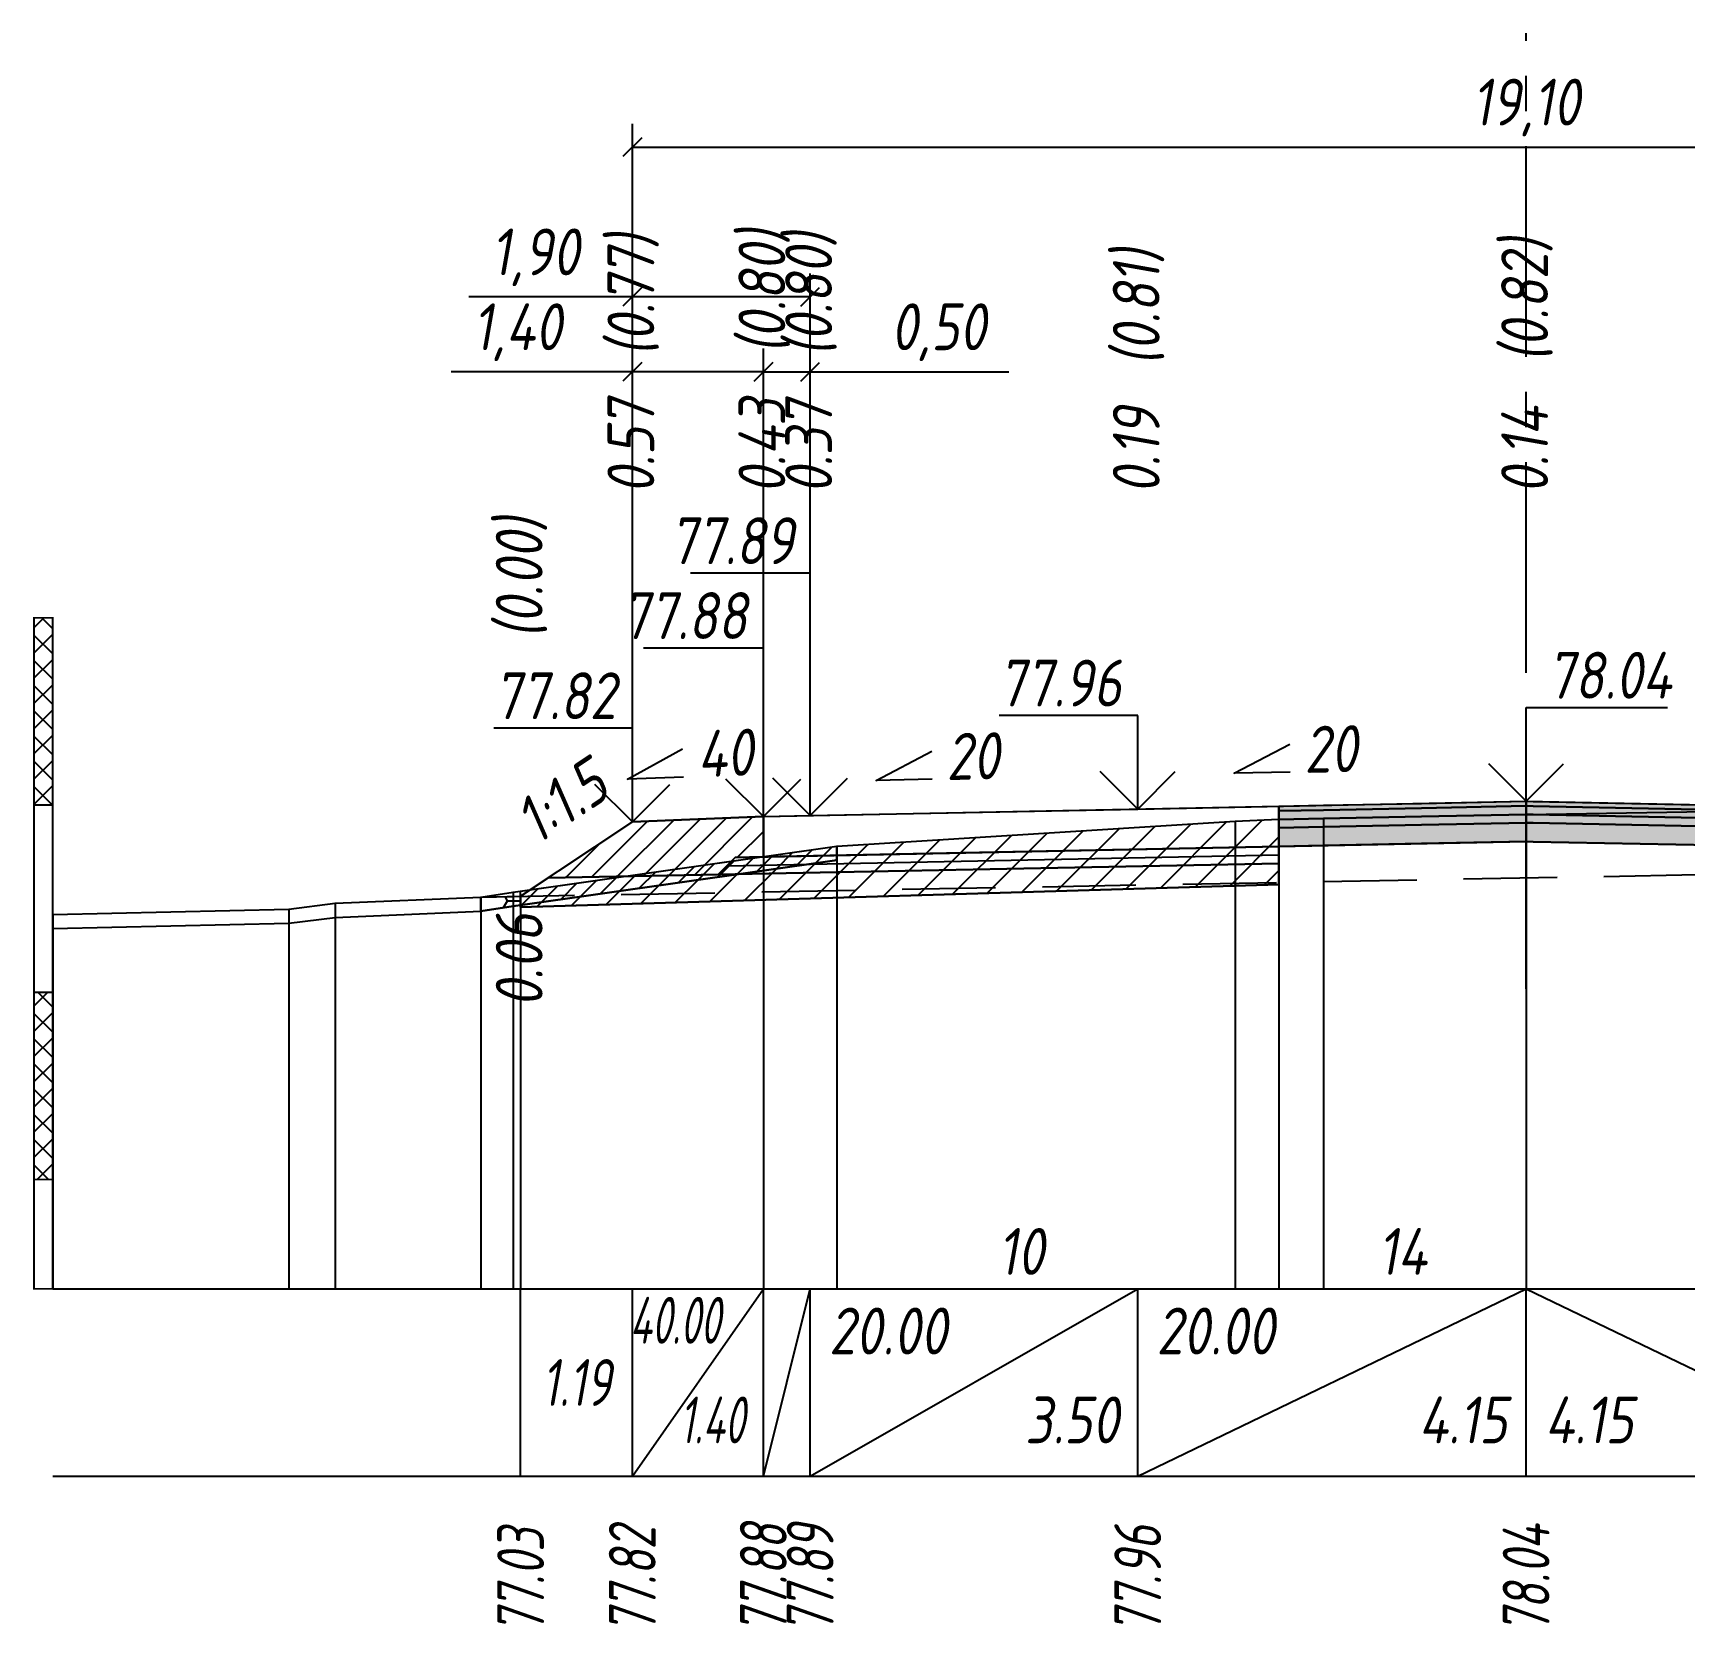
# Model space of a CAD drawing. Extents: x -717 to 1451, y -133302 to 233.
# Drawn here: x 78.9 to 167.2, y -19011.9 to -18926.9 of the extents above; entities that cross this region are included whole.
import ezdxf
from ezdxf.enums import TextEntityAlignment as Align

# ---------------------------------------------------------------- set-up
doc = ezdxf.new("R2010")
doc.units = 0
doc.linetypes.add('осевая2', pattern=[1.125, 0.75, -0.125, 0.125, -0.125])
doc.linetypes.add('штриховая', pattern=[0.75, 0.5, -0.25])
for name, color, linetype in [('Интерполированный поперечник', 2, 'Continuous'), ('Код_514', 1, 'Continuous'), ('Контур_0', 7, 'Continuous'), ('Контур_2521', 7, 'Continuous'), ('Контур_2564', 7, 'Continuous'), ('Контур_2660', 7, 'Continuous'), ('Контур_2665', 7, 'Continuous'), ('Контур_400', 7, 'Continuous'), ('Контур_508', 7, 'Continuous'), ('Контур_512', 7, 'Continuous'), ('Контур_513', 7, 'Continuous'), ('Контур_818', 7, 'Continuous'), ('Красный поперечник', 1, 'Continuous'), ('Линейка абсолютных высот', 7, 'Continuous'), ('Объём_2501', 7, 'Continuous'), ('Объём_2564', 7, 'Continuous'), ('Объём_2650', 7, 'Continuous'), ('Объём_2660', 7, 'Continuous'), ('Объём_2661', 7, 'Continuous'), ('Объём_2665', 7, 'Continuous'), ('Объём_2666', 7, 'Continuous'), ('Объём_2667', 7, 'Continuous'), ('Объём_2668', 7, 'Continuous'), ('Объём_2669', 7, 'Continuous'), ('Объём_2675', 7, 'Continuous'), ('Объём_2753', 7, 'Continuous'), ('Ось', 1, 'осевая2'), ('Откосы', 7, 'Continuous'), ('Отметки покрытия', 7, 'Continuous'), ('Рабочие отметки', 7, 'Continuous'), ('Рабочие отметки доп.', 7, 'Continuous'), ('Слои выравнивания', 7, 'Continuous'), ('Таблица', 7, 'Continuous'), ('Уклоны проезжей части', 7, 'Continuous'), ('Черный поперечник', 3, 'Continuous')]:
    doc.layers.add(name, color=color, linetype=linetype)
for name, color, linetype, true_color in [('Контур_2540', 2, 'Continuous', 0xffff00), ('Контур_2560', 2, 'Continuous', 0xffff00), ('Контур_2561', 7, 'Continuous', 0xff8040), ('Контур_2562', 3, 'Continuous', 0x00ff00), ('Контур_2563', 7, 'Continuous', 0xff8000), ('Контур_2570', 7, 'Continuous', 0x80ff00), ('Контур_2725', 7, 'Continuous', 0x323232), ('Контур_2736', 4, 'Continuous', 0x00ffff), ('Контур_2737', 4, 'Continuous', 0x00ffff), ('Контур_2738', 4, 'Continuous', 0x00ffff), ('Контур_2739', 4, 'Continuous', 0x00ffff), ('Контур_2741', 4, 'Continuous', 0x00ffff), ('Контур_2742', 4, 'Continuous', 0x00ffff), ('Контур_2743', 4, 'Continuous', 0x00ffff), ('Контур_2744', 7, 'Continuous', 0xa4ffff), ('Контур_2745', 7, 'Continuous', 0xa4ffff), ('Контур_2747', 4, 'Continuous', 0x00ffff), ('Контур_2748', 4, 'Continuous', 0x00ffff), ('Контур_2749', 4, 'Continuous', 0x00ffff), ('Контур_2750', 4, 'Continuous', 0x00ffff), ('Контур_2751', 4, 'Continuous', 0x00ffff), ('Контур_2752', 4, 'Continuous', 0x00ffff), ('Контур_2760', 7, 'Continuous', 0x323232), ('Контур_2761', 7, 'Continuous', 0x323232), ('Контур_2762', 7, 'Continuous', 0x323232), ('Контур_2763', 7, 'Continuous', 0x323232), ('Контур_402', 7, 'Continuous', 0xff6464), ('Контур_703', 4, 'Continuous', 0x00ffff), ('Контур_705', 4, 'Continuous', 0x00ffff), ('Контур_707', 4, 'Continuous', 0x00ffff), ('Контур_720', 131, 'Continuous', 0xaaffff), ('Объём_2500', 7, 'Continuous', 0xc0c0c0), ('Объём_2520', 7, 'Continuous', 0x80ffff), ('Объём_2540', 2, 'Continuous', 0xffff00), ('Объём_2560', 2, 'Continuous', 0xffff00), ('Объём_2561', 7, 'Continuous', 0xff8040), ('Объём_2562', 3, 'Continuous', 0x00ff00), ('Объём_2563', 7, 'Continuous', 0xff8000), ('Объём_2570', 7, 'Continuous', 0x80ff00), ('Объём_2600', 7, 'Continuous', 0x808000), ('Объём_2746', 2, 'Continuous', 0xffff00)]:
    doc.layers.add(name, color=color, linetype=linetype, true_color=true_color)
doc.styles.get("Standard").update_dxf_attribs({"font": 'txt', "height": 2.5})
doc.styles.add('М', font='romand.shx', dxfattribs={"width": 0.8, "oblique": 10, "height": 2.5})
doc.dimstyles.new('ISO-25', dxfattribs={"dimtxt": 2.5, "dimasz": 2.5, "dimexe": 1.25, "dimexo": 0.625, "dimtad": 1, "dimtxsty": 'Standard', "dimcen": 2.5, "dimadec": 0, "dimazin": 0, "dimtfac": 1, "dimtmove": 0, "dimatfit": 3, "dimfxl": 1, "dimarcsym": 0})

# ---------------------------------------------------------------- blocks, each defined once
blk = doc.blocks.new('_Oblique')
at = {"color": 0, "linetype": 'ByBlock', "lineweight": -2}
blk.add_line((-0.5, -0.5), (0.5, 0.5), dxfattribs=at)
blk = doc.blocks.new('*D450')
at = {"color": 0, "lineweight": -2, "transparency": 16777216}
for p, q in [((110.968, -18968.492), (110.968, -18943.772)), ((117.968, -18968.212), (117.968, -18943.772)), ((110.968, -18945.022), (101.286, -18945.022)), ((117.968, -18945.022), (110.968, -18945.022))]:
    blk.add_line(p, q, dxfattribs=at)
at = {"layer": 'Defpoints', "color": 0, "transparency": 16777216}
for p in [(117.968, -18945.022), (110.968, -18969.117), (117.968, -18968.837)]:
    blk.add_point(p, dxfattribs=at)
at = {"color": 0, "lineweight": -2, "transparency": 16777216, "rotation": 180}
blk.add_blockref('_Oblique', (110.968, -18945.022), dxfattribs=at)
at = {"color": 0, "lineweight": -2, "transparency": 16777216}
blk.add_blockref('_Oblique', (117.968, -18945.022), dxfattribs=at)
at = {"color": 0, "transparency": 16777216, "insert": (104.826, -18942.909), "char_height": 2.5, "width": 8.75, "attachment_point": 5, "style": 'М'}
blk.add_mtext('1,40', dxfattribs=at)
blk = doc.blocks.new('*D452')
at = {"color": 0, "lineweight": -2, "transparency": 16777216}
for p, q in [((117.968, -18968.212), (117.968, -18943.772)), ((120.468, -18968.162), (120.468, -18943.772)), ((117.968, -18945.022), (120.468, -18945.022)), ((120.468, -18945.022), (131.087, -18945.022))]:
    blk.add_line(p, q, dxfattribs=at)
at = {"layer": 'Defpoints', "color": 0, "transparency": 16777216}
for p in [(120.468, -18945.022), (117.968, -18968.837), (120.468, -18968.787)]:
    blk.add_point(p, dxfattribs=at)
at = {"color": 0, "lineweight": -2, "transparency": 16777216, "rotation": 180}
blk.add_blockref('_Oblique', (117.968, -18945.022), dxfattribs=at)
at = {"color": 0, "lineweight": -2, "transparency": 16777216}
blk.add_blockref('_Oblique', (120.468, -18945.022), dxfattribs=at)
at = {"color": 0, "transparency": 16777216, "insert": (127.326, -18942.909), "char_height": 2.5, "width": 9.16667, "attachment_point": 5, "style": 'М'}
blk.add_mtext('0,50', dxfattribs=at)
blk = doc.blocks.new('*D455')
at = {"color": 0, "lineweight": -2, "transparency": 16777216}
for p, q in [((110.968, -18968.492), (110.968, -18939.772)), ((120.468, -18968.162), (120.468, -18939.772)), ((110.968, -18941.022), (102.24, -18941.022)), ((120.468, -18941.022), (110.968, -18941.022))]:
    blk.add_line(p, q, dxfattribs=at)
at = {"layer": 'Defpoints', "color": 0, "transparency": 16777216}
for p in [(120.468, -18941.022), (110.968, -18969.117), (120.468, -18968.787)]:
    blk.add_point(p, dxfattribs=at)
at = {"color": 0, "lineweight": -2, "transparency": 16777216, "rotation": 180}
blk.add_blockref('_Oblique', (110.968, -18941.022), dxfattribs=at)
at = {"color": 0, "lineweight": -2, "transparency": 16777216}
blk.add_blockref('_Oblique', (120.468, -18941.022), dxfattribs=at)
at = {"color": 0, "transparency": 16777216, "insert": (105.78, -18938.909), "char_height": 2.5, "width": 8.75, "attachment_point": 5, "style": 'М'}
blk.add_mtext('1,90', dxfattribs=at)
blk = doc.blocks.new('*D456')
at = {"color": 0, "lineweight": -2, "transparency": 16777216}
for p, q in [((110.968, -18968.492), (110.968, -18931.772)), ((206.468, -18968.492), (206.468, -18931.772)), ((110.968, -18933.022), (206.468, -18933.022))]:
    blk.add_line(p, q, dxfattribs=at)
at = {"layer": 'Defpoints', "color": 0, "transparency": 16777216}
for p in [(206.468, -18933.022), (110.968, -18969.117), (206.468, -18969.117)]:
    blk.add_point(p, dxfattribs=at)
at = {"color": 0, "lineweight": -2, "transparency": 16777216, "rotation": 180}
blk.add_blockref('_Oblique', (110.968, -18933.022), dxfattribs=at)
at = {"color": 0, "lineweight": -2, "transparency": 16777216}
blk.add_blockref('_Oblique', (206.468, -18933.022), dxfattribs=at)
at = {"color": 0, "transparency": 16777216, "insert": (158.718, -18930.909), "char_height": 2.5, "width": 10.41667, "attachment_point": 5, "style": 'М'}
blk.add_mtext('19,10', dxfattribs=at)

msp = doc.modelspace()

# ---------------------------------------------------------------- hatches: boundary and pattern name
at = {"layer": 'Линейка абсолютных высот'}
h = msp.add_hatch(dxfattribs=at)
h.set_pattern_fill('ANSI37', scale=0.30000001, style=0)
h.paths.add_polyline_path([(80, -18968.162), (80, -18958.162), (79, -18958.162), (79, -18968.162)])
h = msp.add_hatch(dxfattribs=at)
h.set_pattern_fill('ANSI37', scale=0.30000001, style=0)
h.paths.add_polyline_path([(80, -18988.162), (80, -18978.162), (79, -18978.162), (79, -18988.162)])
at = {"layer": 'Объём_2563'}
h = msp.add_hatch(dxfattribs=at)
h.set_pattern_fill('ANSI31', color=256, scale=0.3)
h.paths.add_polyline_path([(110.968, -18969.055), (117.968, -18968.775), (117.968, -18970.925), (116.468, -18970.955), (115.549, -18971.873), (106.468, -18972.055)])
at = {"layer": 'Объём_2570'}
h = msp.add_hatch(dxfattribs=at)
h.set_pattern_fill('ANSI31', color=256, scale=0.2)
h.paths.add_polyline_path([(121.892, -18971.102), (105, -18973.503), (105, -18972.753), (121.892, -18970.352)])
at = {"layer": 'Объём_2600'}
h = msp.add_hatch(dxfattribs=at)
h.set_pattern_fill('ANSI31', color=6, scale=0.4)
h.paths.add_polyline_path([(143.179, -18969.018), (145.511, -18968.908), (145.511, -18972.406), (105, -18973.621), (105, -18973.503), (121.892, -18971.102), (121.892, -18970.352)])
h = msp.add_hatch(dxfattribs=at)
h.set_pattern_fill('HONEY', color=5, scale=0.3)
h.paths.add_polyline_path([(104.597, -18973.561), (102.881, -18973.822), (102.881, -18973.072), (105, -18973.033), (105, -18973.503)])
at = {"layer": 'Слои выравнивания'}
for color, points in [(2, [(145.511, -18968.224), (147.892, -18968.176), (153.129, -18968.072), (158.718, -18967.96), (158.718, -18968.21), (153.129, -18968.322), (147.892, -18968.426), (145.511, -18968.474)]), (3, [(145.511, -18968.474), (147.892, -18968.426), (153.129, -18968.322), (158.718, -18968.21), (158.718, -18968.66), (153.129, -18968.772), (147.892, -18968.876), (145.511, -18968.924)]), (2, [(158.718, -18967.96), (159.091, -18967.967), (170.524, -18968.196), (179.468, -18968.375), (192.303, -18968.632), (194.587, -18968.677), (194.587, -18968.927), (192.303, -18968.882), (179.468, -18968.625), (170.524, -18968.446), (159.091, -18968.217), (158.718, -18968.21)]), (3, [(158.718, -18968.21), (159.091, -18968.217), (170.524, -18968.446), (179.468, -18968.625), (192.303, -18968.882), (194.587, -18968.927), (194.587, -18969.377), (192.303, -18969.332), (179.468, -18969.075), (170.524, -18968.896), (159.091, -18968.667), (158.718, -18968.66)]), (4, [(145.511, -18968.924), (147.892, -18968.876), (153.129, -18968.772), (158.718, -18968.66), (158.718, -18969.11), (153.129, -18969.222), (147.892, -18969.326), (145.511, -18969.374)]), (5, [(145.511, -18969.374), (147.892, -18969.326), (153.129, -18969.222), (158.718, -18969.11), (158.718, -18970.11), (153.129, -18970.222), (147.892, -18970.326), (145.511, -18970.374)]), (4, [(158.718, -18968.66), (159.091, -18968.667), (170.524, -18968.896), (179.468, -18969.075), (192.303, -18969.332), (194.587, -18969.377), (194.587, -18969.827), (192.303, -18969.782), (179.468, -18969.525), (170.524, -18969.346), (159.091, -18969.117), (158.718, -18969.11)]), (5, [(158.718, -18969.11), (159.091, -18969.117), (170.524, -18969.346), (179.468, -18969.525), (192.303, -18969.782), (194.587, -18969.827), (194.587, -18970.827), (192.303, -18970.782), (179.468, -18970.525), (170.524, -18970.346), (159.091, -18970.117), (158.718, -18970.11)])]:
    msp.add_hatch(color=color, dxfattribs=at).paths.add_polyline_path(points)

# ---------------------------------------------------------------- linework, layer by layer
at = {"layer": 'Интерполированный поперечник', "linetype": 'штриховая', "ltscale": 10, "flags": 128}
msp.add_lwpolyline([(102.881, -18973.072), (223.592, -18970.854)], dxfattribs=at)
at = {"layer": 'Код_514'}
for p, q in [((105, -19004), (105, -18994)), ((110.968, -19004), (110.968, -18994)), ((110.968, -19004), (117.968, -18994)), ((117.968, -19004), (117.968, -18994)), ((117.968, -19004), (120.468, -18994)), ((120.468, -19004), (120.468, -18994)), ((120.468, -19004), (137.968, -18994)), ((137.968, -19004), (137.968, -18994)), ((137.968, -19004), (158.718, -18994)), ((158.718, -19004), (158.718, -18994)), ((158.718, -18994), (179.468, -19004))]:
    msp.add_line(p, q, dxfattribs=at)
at = {"layer": 'Контур_0', "flags": 128}
for points in [[(117.968, -18968.775), (145.511, -18968.224), (145.511, -18970.374), (117.968, -18970.925), (117.968, -18968.775), (117.968, -18968.775)], [(110.968, -18969.055), (105, -18973.033), (105, -18973.033), (105, -18973.033), (105, -18973.033), (105, -18973.033), (105, -18973.033), (105, -18973.033), (105, -18973.033), (105, -18973.033), (105, -18973.033), (105, -18973.033), (105, -18973.033), (105, -18973.033), (105, -18973.033), (105, -18973.033)], [(110.968, -18969.055), (105, -18973.033), (105, -18973.033), (105, -18973.033), (105, -18973.033), (105, -18973.033), (105, -18973.033), (105, -18973.033), (105, -18973.033), (105, -18973.033), (105, -18973.033), (105, -18973.033), (105, -18973.033), (105, -18973.033), (105, -18973.033), (105, -18973.033), (105, -18973.033), (105, -18973.033), (105, -18973.033), (105, -18973.033), (105, -18973.033), (105, -18973.033), (105, -18973.033), (105, -18973.033), (105, -18973.033), (105, -18973.033), (105, -18973.033), (105, -18973.033), (105, -18973.033), (105, -18973.033)], [(106.468, -18972.055), (115.549, -18971.873), (116.468, -18970.955), (117.968, -18970.925)], [(116.468, -18970.955), (145.511, -18970.374), (145.511, -18971.274), (115.549, -18971.873), (116.468, -18970.955), (116.468, -18970.955)]]:
    msp.add_lwpolyline(points, dxfattribs=at)
at = {"layer": 'Контур_2521', "color": 250, "flags": 128}
msp.add_lwpolyline([(116.008, -18971.414), (145.511, -18970.824)], dxfattribs=at)
at = {"layer": 'Контур_2540', "flags": 128}
msp.add_lwpolyline([(106.468, -18972.055), (145.511, -18971.274), (145.511, -18972.406), (105, -18973.621), (105, -18973.033), (106.468, -18972.055), (106.468, -18972.055)], dxfattribs=at)
at = {"layer": 'Контур_2560', "flags": 128}
msp.add_lwpolyline([(110.968, -18969.055), (110.968, -18969.055), (110.968, -18969.055), (117.968, -18968.775)], dxfattribs=at)
at = {"layer": 'Контур_2561', "flags": 128}
msp.add_lwpolyline([(117.968, -18968.775), (117.968, -18968.775), (110.968, -18969.055), (110.968, -18969.055), (117.968, -18968.775)], dxfattribs=at)
at = {"layer": 'Контур_2562', "flags": 128}
msp.add_lwpolyline([(110.968, -18969.055), (110.968, -18969.055), (110.968, -18969.055), (110.968, -18969.055), (110.968, -18969.055)], dxfattribs=at)
at = {"layer": 'Контур_2563', "flags": 128}
msp.add_lwpolyline([(110.968, -18969.055), (117.968, -18968.775), (117.968, -18970.925), (116.468, -18970.955), (115.549, -18971.873), (106.468, -18972.055), (110.968, -18969.055), (110.968, -18969.055)], dxfattribs=at)
at = {"layer": 'Контур_2564', "flags": 128}
msp.add_lwpolyline([(110.968, -18969.055), (117.968, -18968.775)], dxfattribs=at)
at = {"layer": 'Контур_2570', "flags": 128}
msp.add_lwpolyline([(80, -18974.75), (92.622, -18974.475), (95.1, -18974.159), (102.881, -18973.822), (102.881, -18973.822), (104.597, -18973.561), (121.892, -18971.102), (121.892, -18970.352), (143.179, -18969.018), (145.511, -18968.908), (147.892, -18968.863), (158.718, -18968.674), (170.524, -18968.467), (192.303, -18968.916), (194.587, -18968.944), (213.804, -18970.191), (215.883, -18970.319), (215.883, -18971.069), (221.407, -18971.406), (223.592, -18971.604), (223.592, -18971.604), (238.37, -18970.408), (240.124, -18970.207), (241.627, -18970.125)], dxfattribs=at)
at = {"layer": 'Контур_2660', "flags": 128}
msp.add_lwpolyline([(105, -18973.621), (145.511, -18972.406)], dxfattribs=at)
at = {"layer": 'Контур_2665', "flags": 128}
msp.add_lwpolyline([(110.968, -18969.055), (110.968, -18969.055)], dxfattribs=at)
at = {"layer": 'Контур_2725', "flags": 128}
msp.add_lwpolyline([(145.511, -18970.374), (147.892, -18970.326), (153.129, -18970.222), (158.718, -18970.11), (159.091, -18970.117), (170.524, -18970.346), (179.468, -18970.525), (192.303, -18970.782), (194.587, -18970.827)], dxfattribs=at)
at = {"layer": 'Контур_2736', "flags": 128}
msp.add_lwpolyline([(110.968, -18969.055), (105, -18973.033)], dxfattribs=at)
at = {"layer": 'Контур_2737', "flags": 128}
msp.add_lwpolyline([(105, -18973.033), (105, -18973.033)], dxfattribs=at)
at = {"layer": 'Контур_2738', "flags": 128}
msp.add_lwpolyline([(105, -18973.033), (105, -18973.033)], dxfattribs=at)
at = {"layer": 'Контур_2739', "flags": 128}
msp.add_lwpolyline([(105, -18973.033), (105, -18973.033)], dxfattribs=at)
at = {"layer": 'Контур_2741', "flags": 128}
msp.add_lwpolyline([(105, -18973.033), (105, -18973.033)], dxfattribs=at)
at = {"layer": 'Контур_2742', "flags": 128}
msp.add_lwpolyline([(105, -18973.033), (105, -18973.033)], dxfattribs=at)
at = {"layer": 'Контур_2743', "flags": 128}
msp.add_lwpolyline([(105, -18973.033), (105, -18973.033)], dxfattribs=at)
at = {"layer": 'Контур_2744', "flags": 128}
msp.add_lwpolyline([(105, -18973.033), (105, -18973.033)], dxfattribs=at)
msp.add_lwpolyline([(105, -18973.033), (105, -18973.033)], dxfattribs=at)
msp.add_lwpolyline([(105, -18973.033), (105, -18973.033)], dxfattribs=at)
msp.add_lwpolyline([(105, -18973.033), (105, -18973.033)], dxfattribs=at)
msp.add_lwpolyline([(105, -18973.033), (105, -18973.033)], dxfattribs=at)
msp.add_lwpolyline([(105, -18973.033), (105, -18973.033)], dxfattribs=at)
at = {"layer": 'Контур_2745', "flags": 128}
msp.add_lwpolyline([(105, -18973.033), (105, -18973.033)], dxfattribs=at)
msp.add_lwpolyline([(105, -18973.033), (105, -18973.033)], dxfattribs=at)
msp.add_lwpolyline([(105, -18973.033), (105, -18973.033)], dxfattribs=at)
msp.add_lwpolyline([(105, -18973.033), (105, -18973.033)], dxfattribs=at)
msp.add_lwpolyline([(105, -18973.033), (105, -18973.033)], dxfattribs=at)
msp.add_lwpolyline([(105, -18973.033), (105, -18973.033)], dxfattribs=at)
at = {"layer": 'Контур_2747', "flags": 128}
msp.add_lwpolyline([(105, -18973.033), (105, -18973.033)], dxfattribs=at)
at = {"layer": 'Контур_2748', "flags": 128}
msp.add_lwpolyline([(105, -18973.033), (105, -18973.033)], dxfattribs=at)
at = {"layer": 'Контур_2749', "flags": 128}
msp.add_lwpolyline([(105, -18973.033), (105, -18973.033)], dxfattribs=at)
at = {"layer": 'Контур_2750', "flags": 128}
msp.add_lwpolyline([(105, -18973.033), (105, -18973.033)], dxfattribs=at)
at = {"layer": 'Контур_2751', "flags": 128}
msp.add_lwpolyline([(105, -18973.033), (105, -18973.033)], dxfattribs=at)
at = {"layer": 'Контур_2752', "flags": 128}
msp.add_lwpolyline([(105, -18973.033), (105, -18973.033)], dxfattribs=at)
at = {"layer": 'Контур_2760', "flags": 128}
msp.add_lwpolyline([(145.511, -18968.224), (147.892, -18968.176), (153.129, -18968.072), (158.718, -18967.96), (159.091, -18967.967), (170.524, -18968.196), (179.468, -18968.375), (192.303, -18968.632), (194.587, -18968.677)], dxfattribs=at)
at = {"layer": 'Контур_2761', "flags": 128}
msp.add_lwpolyline([(145.511, -18968.474), (147.892, -18968.426), (153.129, -18968.322), (158.718, -18968.21), (159.091, -18968.217), (170.524, -18968.446), (179.468, -18968.625), (192.303, -18968.882), (194.587, -18968.927)], dxfattribs=at)
at = {"layer": 'Контур_2762', "flags": 128}
msp.add_lwpolyline([(145.511, -18968.924), (147.892, -18968.876), (153.129, -18968.772), (158.718, -18968.66), (159.091, -18968.667), (170.524, -18968.896), (179.468, -18969.075), (192.303, -18969.332), (194.587, -18969.377)], dxfattribs=at)
at = {"layer": 'Контур_2763', "flags": 128}
msp.add_lwpolyline([(145.511, -18969.374), (147.892, -18969.326), (153.129, -18969.222), (158.718, -18969.11), (159.091, -18969.117), (170.524, -18969.346), (179.468, -18969.525), (192.303, -18969.782), (194.587, -18969.827)], dxfattribs=at)
at = {"layer": 'Контур_400', "flags": 128}
for points in [[(117.968, -18968.775), (120.468, -18968.725), (120.468, -18968.725), (120.468, -18968.725), (120.468, -18968.725), (120.468, -18968.725), (120.468, -18968.725), (137.968, -18968.375), (158.718, -18967.96)], [(158.718, -18967.96), (179.468, -18968.375), (196.968, -18968.725), (196.968, -18968.725), (196.968, -18968.725), (196.968, -18968.725), (196.968, -18968.725), (196.968, -18968.725), (199.468, -18968.775)]]:
    msp.add_lwpolyline(points, dxfattribs=at)
at = {"layer": 'Контур_402', "flags": 128}
msp.add_lwpolyline([(105, -18973.621), (145.511, -18972.406), (145.511, -18970.374), (158.718, -18970.11), (194.587, -18970.827), (194.587, -18973.086), (213.359, -18973.649)], dxfattribs=at)
at = {"layer": 'Контур_508', "flags": 128}
msp.add_lwpolyline([(105, -18973.621), (145.511, -18972.406), (145.511, -18970.374), (158.718, -18970.11), (194.587, -18970.827), (194.587, -18973.086), (213.359, -18973.649), (213.359, -18972.738), (213.993, -18972.738), (216.627, -18970.982)], dxfattribs=at)
at = {"layer": 'Контур_512', "flags": 128}
msp.add_lwpolyline([(105, -18973.621), (145.511, -18972.406)], dxfattribs=at)
at = {"layer": 'Контур_513', "flags": 128}
msp.add_lwpolyline([(105, -18973.621), (145.511, -18972.406), (145.511, -18970.374), (158.718, -18970.11), (194.587, -18970.827), (194.587, -18973.086), (213.359, -18973.649), (213.359, -18972.738), (213.993, -18972.738), (216.627, -18970.982)], dxfattribs=at)
at = {"layer": 'Контур_703', "flags": 128}
for points in [[(110.968, -18969.055), (105, -18973.033)], [(105, -18973.033), (105, -18973.033)]]:
    msp.add_lwpolyline(points, dxfattribs=at)
at = {"layer": 'Контур_705', "flags": 128}
msp.add_lwpolyline([(105, -18973.033), (105, -18973.033)], dxfattribs=at)
at = {"layer": 'Контур_707', "flags": 128}
msp.add_lwpolyline([(105, -18973.033), (105, -18973.033)], dxfattribs=at)
at = {"layer": 'Контур_720', "flags": 128}
msp.add_lwpolyline([(105, -18973.033), (105, -18973.033)], dxfattribs=at)
at = {"layer": 'Контур_818', "flags": 128}
msp.add_lwpolyline([(105, -18973.503), (121.892, -18971.102), (121.892, -18970.352), (143.179, -18969.018), (145.511, -18968.908), (147.892, -18968.863), (158.718, -18968.674), (170.524, -18968.467), (192.303, -18968.916), (194.587, -18968.944), (213.804, -18970.191), (215.883, -18970.319), (215.883, -18971.069), (216.627, -18971.115)], dxfattribs=at)
at = {"layer": 'Красный поперечник'}
for p, q in [((120.468, -18968.725), (137.968, -18968.375)), ((137.968, -18968.375), (158.718, -18967.96)), ((158.718, -18967.96), (179.468, -18968.375)), ((105, -18973.033), (110.968, -18969.055)), ((110.968, -18969.055), (117.968, -18968.775)), ((117.968, -18968.775), (120.468, -18968.725)), ((145.511, -18972.406), (145.511, -18994)), ((105, -18973.621), (105, -18994))]:
    msp.add_line(p, q, dxfattribs=at)
at = {"layer": 'Линейка абсолютных высот', "color": 7, "const_width": 0.1, "flags": 128}
for points in [[(80, -18968.162), (80, -18958.162), (79, -18958.162), (79, -18968.162), (80, -18968.162)], [(80, -18978.162), (80, -18968.162), (79, -18968.162), (79, -18978.162), (80, -18978.162)], [(80, -18988.162), (80, -18978.162), (79, -18978.162), (79, -18988.162), (80, -18988.162)], [(80, -18994), (80, -18988.162), (79, -18988.162), (79, -18994), (80, -18994)]]:
    msp.add_lwpolyline(points, dxfattribs=at)
at = {"layer": 'Объём_2500', "flags": 128}
msp.add_lwpolyline([(117.968, -18968.775), (145.511, -18968.224), (145.511, -18970.374), (117.968, -18970.925), (117.968, -18968.775), (117.968, -18968.775)], dxfattribs=at)
at = {"layer": 'Объём_2501', "flags": 128}
for points in [[(117.968, -18968.775), (120.468, -18968.725), (120.468, -18968.725), (120.468, -18968.725), (120.468, -18968.725), (120.468, -18968.725), (120.468, -18968.725), (137.968, -18968.375), (158.718, -18967.96)], [(158.718, -18967.96), (179.468, -18968.375), (196.968, -18968.725), (196.968, -18968.725), (196.968, -18968.725), (196.968, -18968.725), (196.968, -18968.725), (196.968, -18968.725), (199.468, -18968.775)]]:
    msp.add_lwpolyline(points, dxfattribs=at)
at = {"layer": 'Объём_2520', "color": 250, "flags": 128}
msp.add_lwpolyline([(116.468, -18970.955), (145.511, -18970.374), (145.511, -18971.274), (115.549, -18971.873), (116.468, -18970.955), (116.468, -18970.955)], dxfattribs=at)
at = {"layer": 'Объём_2540', "flags": 128}
msp.add_lwpolyline([(106.468, -18972.055), (145.511, -18971.274), (145.511, -18972.406), (105, -18973.621), (105, -18973.033), (106.468, -18972.055), (106.468, -18972.055)], dxfattribs=at)
at = {"layer": 'Объём_2560', "flags": 128}
msp.add_lwpolyline([(110.968, -18969.055), (110.968, -18969.055), (110.968, -18969.055), (117.968, -18968.775)], dxfattribs=at)
at = {"layer": 'Объём_2561', "flags": 128}
msp.add_lwpolyline([(117.968, -18968.775), (117.968, -18968.775), (110.968, -18969.055), (110.968, -18969.055), (117.968, -18968.775)], dxfattribs=at)
at = {"layer": 'Объём_2562', "flags": 128}
msp.add_lwpolyline([(110.968, -18969.055), (110.968, -18969.055), (110.968, -18969.055), (110.968, -18969.055), (110.968, -18969.055)], dxfattribs=at)
at = {"layer": 'Объём_2563', "color": 250, "flags": 128}
msp.add_lwpolyline([(110.968, -18969.055), (117.968, -18968.775), (117.968, -18970.925), (116.468, -18970.955), (115.549, -18971.873), (106.468, -18972.055), (110.968, -18969.055), (110.968, -18969.055)], dxfattribs=at)
at = {"layer": 'Объём_2564', "flags": 128}
msp.add_lwpolyline([(110.968, -18969.055), (117.968, -18968.775)], dxfattribs=at)
at = {"layer": 'Объём_2570', "flags": 128}
msp.add_lwpolyline([(121.892, -18971.102), (105, -18973.503), (105, -18972.753), (121.892, -18970.352), (121.892, -18971.102), (121.892, -18971.102)], dxfattribs=at)
at = {"layer": 'Объём_2600', "color": 5, "flags": 128}
msp.add_lwpolyline([(104.597, -18973.561), (102.881, -18973.822), (102.881, -18973.072), (105, -18973.033), (105, -18973.503), (104.597, -18973.561), (104.597, -18973.561)], dxfattribs=at)
at = {"layer": 'Объём_2650', "color": 6, "flags": 128}
msp.add_lwpolyline([(143.179, -18969.018), (145.511, -18968.908), (145.511, -18972.406), (105, -18973.621), (105, -18973.503), (121.892, -18971.102), (121.892, -18970.352), (143.179, -18969.018), (143.179, -18969.018)], dxfattribs=at)
at = {"layer": 'Объём_2660', "flags": 128}
msp.add_lwpolyline([(105, -18973.621), (145.511, -18972.406)], dxfattribs=at)
at = {"layer": 'Объём_2661', "flags": 128}
msp.add_lwpolyline([(110.968, -18969.055), (105, -18973.033)], dxfattribs=at)
at = {"layer": 'Объём_2665', "flags": 128}
msp.add_lwpolyline([(110.968, -18969.055), (110.968, -18969.055)], dxfattribs=at)
at = {"layer": 'Объём_2666', "flags": 128}
msp.add_lwpolyline([(110.968, -18969.055), (105, -18973.033)], dxfattribs=at)
at = {"layer": 'Объём_2667', "flags": 128}
msp.add_lwpolyline([(105, -18973.033), (105, -18973.033)], dxfattribs=at)
msp.add_lwpolyline([(105, -18973.033), (105, -18973.033)], dxfattribs=at)
at = {"layer": 'Объём_2668', "flags": 128}
msp.add_lwpolyline([(105, -18973.033), (105, -18973.033)], dxfattribs=at)
msp.add_lwpolyline([(105, -18973.033), (105, -18973.033)], dxfattribs=at)
at = {"layer": 'Объём_2669', "flags": 128}
msp.add_lwpolyline([(105, -18973.033), (105, -18973.033)], dxfattribs=at)
msp.add_lwpolyline([(105, -18973.033), (105, -18973.033)], dxfattribs=at)
at = {"layer": 'Объём_2675', "flags": 128}
msp.add_lwpolyline([(105, -18973.033), (105, -18973.033)], dxfattribs=at)
msp.add_lwpolyline([(105, -18973.033), (105, -18973.033)], dxfattribs=at)
msp.add_lwpolyline([(105, -18973.033), (105, -18973.033)], dxfattribs=at)
msp.add_lwpolyline([(105, -18973.033), (105, -18973.033)], dxfattribs=at)
msp.add_lwpolyline([(105, -18973.033), (105, -18973.033)], dxfattribs=at)
msp.add_lwpolyline([(105, -18973.033), (105, -18973.033)], dxfattribs=at)
msp.add_lwpolyline([(105, -18973.033), (105, -18973.033)], dxfattribs=at)
msp.add_lwpolyline([(105, -18973.033), (105, -18973.033)], dxfattribs=at)
msp.add_lwpolyline([(105, -18973.033), (105, -18973.033)], dxfattribs=at)
msp.add_lwpolyline([(105, -18973.033), (105, -18973.033)], dxfattribs=at)
msp.add_lwpolyline([(105, -18973.033), (105, -18973.033)], dxfattribs=at)
msp.add_lwpolyline([(105, -18973.033), (105, -18973.033)], dxfattribs=at)
at = {"layer": 'Объём_2746', "flags": 128}
msp.add_lwpolyline([(121.892, -18971.102), (121.892, -18970.352), (143.179, -18969.018), (145.511, -18968.908), (145.511, -18972.406), (105, -18973.621), (105, -18973.503), (121.892, -18971.102), (121.892, -18971.102)], dxfattribs=at)
at = {"layer": 'Объём_2753', "flags": 128}
msp.add_lwpolyline([(145.511, -18968.224), (145.511, -18968.224)], dxfattribs=at)
at = {"layer": 'Ось', "ltscale": 15}
msp.add_line((158.718, -18977.971), (158.718, -18926.931), dxfattribs=at)
at = {"layer": 'Откосы', "color": 1, "flags": 128}
for points in [[(146.117, -18966.401), (143.117, -18966.461), (146.087, -18964.901)], [(113.709, -18966.664), (110.711, -18966.784), (113.649, -18965.165)], [(126.992, -18966.783), (123.992, -18966.843), (126.962, -18965.283)]]:
    msp.add_lwpolyline(points, dxfattribs=at)
at = {"layer": 'Отметки покрытия', "color": 1}
for p, q in [((120.468, -18955.775), (114.068, -18955.775)), ((120.468, -18968.725), (120.468, -18955.775)), ((117.968, -18959.775), (111.568, -18959.775)), ((117.968, -18968.775), (117.968, -18959.775)), ((158.718, -18967.96), (158.718, -18962.96)), ((158.718, -18962.96), (166.268, -18962.96)), ((110.968, -18964.055), (103.568, -18964.055)), ((110.968, -18969.055), (110.968, -18964.055)), ((137.968, -18963.375), (130.568, -18963.375)), ((137.968, -18968.375), (137.968, -18963.375)), ((117.968, -18968.775), (115.968, -18966.775)), ((117.968, -18968.775), (119.968, -18966.775)), ((120.468, -18968.725), (118.468, -18966.725)), ((120.468, -18968.725), (122.468, -18966.725)), ((137.968, -18968.375), (135.968, -18966.375)), ((137.968, -18968.375), (139.968, -18966.375)), ((158.718, -18967.96), (156.718, -18965.96)), ((158.718, -18967.96), (160.718, -18965.96)), ((110.968, -18969.055), (108.968, -18967.055)), ((110.968, -18969.055), (112.968, -18967.055))]:
    msp.add_line(p, q, dxfattribs=at)
at = {"layer": 'Слои выравнивания'}
for p, q in [((145.511, -18968.224), (145.511, -18994)), ((158.718, -18967.96), (158.718, -18994)), ((117.968, -18968.775), (117.968, -18994))]:
    msp.add_line(p, q, dxfattribs=at)
at = {"layer": 'Слои выравнивания', "color": 2, "flags": 128}
for points in [[(145.511, -18968.224), (147.892, -18968.176), (153.129, -18968.072), (158.718, -18967.96), (158.718, -18968.21), (153.129, -18968.322), (147.892, -18968.426), (145.511, -18968.474)], [(158.718, -18967.96), (159.091, -18967.967), (170.524, -18968.196), (179.468, -18968.375), (192.303, -18968.632), (194.587, -18968.677), (194.587, -18968.927), (192.303, -18968.882), (179.468, -18968.625), (170.524, -18968.446), (159.091, -18968.217), (158.718, -18968.21)]]:
    msp.add_lwpolyline(points, close=True, dxfattribs=at)
at = {"layer": 'Слои выравнивания', "color": 3, "flags": 128}
for points in [[(145.511, -18968.474), (147.892, -18968.426), (153.129, -18968.322), (158.718, -18968.21), (158.718, -18968.66), (153.129, -18968.772), (147.892, -18968.876), (145.511, -18968.924)], [(158.718, -18968.21), (159.091, -18968.217), (170.524, -18968.446), (179.468, -18968.625), (192.303, -18968.882), (194.587, -18968.927), (194.587, -18969.377), (192.303, -18969.332), (179.468, -18969.075), (170.524, -18968.896), (159.091, -18968.667), (158.718, -18968.66)]]:
    msp.add_lwpolyline(points, close=True, dxfattribs=at)
at = {"layer": 'Слои выравнивания', "color": 4, "flags": 128}
for points in [[(145.511, -18968.924), (147.892, -18968.876), (153.129, -18968.772), (158.718, -18968.66), (158.718, -18969.11), (153.129, -18969.222), (147.892, -18969.326), (145.511, -18969.374)], [(158.718, -18968.66), (159.091, -18968.667), (170.524, -18968.896), (179.468, -18969.075), (192.303, -18969.332), (194.587, -18969.377), (194.587, -18969.827), (192.303, -18969.782), (179.468, -18969.525), (170.524, -18969.346), (159.091, -18969.117), (158.718, -18969.11)]]:
    msp.add_lwpolyline(points, close=True, dxfattribs=at)
at = {"layer": 'Слои выравнивания', "color": 5, "flags": 128}
for points in [[(145.511, -18969.374), (147.892, -18969.326), (153.129, -18969.222), (158.718, -18969.11), (158.718, -18970.11), (153.129, -18970.222), (147.892, -18970.326), (145.511, -18970.374)], [(158.718, -18969.11), (159.091, -18969.117), (170.524, -18969.346), (179.468, -18969.525), (192.303, -18969.782), (194.587, -18969.827), (194.587, -18970.827), (192.303, -18970.782), (179.468, -18970.525), (170.524, -18970.346), (159.091, -18970.117), (158.718, -18970.11)]]:
    msp.add_lwpolyline(points, close=True, dxfattribs=at)
at = {"layer": 'Таблица'}
for p, q in [((80, -18994), (241.627, -18994)), ((80, -19004), (241.627, -19004))]:
    msp.add_line(p, q, dxfattribs=at)
at = {"layer": 'Черный поперечник', "color": 7}
for p, q in [((143.179, -18969.018), (143.179, -18994)), ((145.511, -18968.908), (145.511, -18994)), ((147.892, -18968.863), (147.892, -18994)), ((158.718, -18968.674), (158.718, -18994)), ((121.892, -18970.352), (121.892, -18994)), ((104.597, -18972.811), (104.597, -18994)), ((92.622, -18973.725), (92.622, -18994)), ((95.1, -18973.409), (95.1, -18994)), ((102.881, -18973.072), (102.881, -18994)), ((80, -18974), (80, -18994))]:
    msp.add_line(p, q, dxfattribs=at)
at = {"layer": 'Черный поперечник', "flags": 128}
msp.add_lwpolyline([(80, -18974), (92.622, -18973.725), (95.1, -18973.409), (102.881, -18973.072), (104.597, -18972.811), (121.892, -18970.352), (143.179, -18969.018), (145.511, -18968.908), (147.892, -18968.863), (158.718, -18968.674), (170.524, -18968.467), (192.303, -18968.916), (194.587, -18968.944), (213.804, -18970.191), (215.883, -18970.319), (221.407, -18970.656), (223.592, -18970.854), (238.37, -18969.658), (240.124, -18969.457), (241.627, -18969.375)], dxfattribs=at)

# ---------------------------------------------------------------- texts
at = {"layer": 'Код_514', "style": 'М', "oblique": 10}
for s, width, p in [('40.00', 0.6, (110.823, -18994.428)), ('20.00', 0.8, (121.468, -18995)), ('20.00', 0.8, (138.968, -18995))]:
    msp.add_text(s, height=2.5, dxfattribs=dict(at, width=width)).set_placement(p, align=Align.TOP_LEFT)
at = {"layer": 'Код_514', "style": 'М', "oblique": 10, "width": 0.7}
msp.add_text('1.19', height=2.5, dxfattribs=at).set_placement((107.984, -18999), align=Align.MIDDLE_CENTER)
at = {"layer": 'Код_514', "style": 'М', "oblique": 10}
for s, width, p in [('1.40', 0.6, (116.968, -19003)), ('3.50', 0.8, (136.968, -19003)), ('4.15', 0.8, (157.718, -19003))]:
    msp.add_text(s, height=2.5, dxfattribs=dict(at, width=width)).set_placement(p, align=Align.BOTTOM_RIGHT)
at = {"layer": 'Код_514', "style": 'М', "oblique": 10, "width": 0.8}
msp.add_text('4.15', height=2.5, dxfattribs=at).set_placement((159.718, -19003), align=Align.BOTTOM_LEFT)
at = {"layer": 'Код_514', "style": 'М', "oblique": 10, "width": 0.7}
for s, p in [('77.82', (110.968, -19012.382)), ('77.88', (117.968, -19012.382)), ('77.89', (120.468, -19012.382)), ('77.03', (105, -19012.382)), ('77.96', (137.968, -19012.382)), ('78.04', (158.718, -19012.382))]:
    msp.add_text(s, height=2.5, rotation=90, dxfattribs=at).set_placement(p, align=Align.MIDDLE_LEFT)
at = {"layer": 'Отметки покрытия', "color": 1, "style": 'М', "oblique": 10, "width": 0.8}
for s, p in [('77.89', (119.609, -18956.044)), ('77.88', (117.109, -18960.044)), ('77.96', (137.109, -18963.644)), ('77.82', (110.109, -18964.324))]:
    msp.add_text(s, height=2.5, dxfattribs=at).set_placement(p, align=Align.BOTTOM_RIGHT)
msp.add_text('78.04', height=2.5, dxfattribs=at).set_placement((159.859, -18963.229), align=Align.BOTTOM_LEFT)
at = {"layer": 'Рабочие отметки', "color": 1, "style": 'М', "oblique": 10, "width": 0.8}
for s, p in [('0.57', (110.889, -18951.525)), ('0.43', (117.889, -18951.525)), ('0.37', (120.389, -18951.525)), ('0.19', (137.889, -18951.525)), ('0.14', (158.639, -18951.525))]:
    msp.add_text(s, height=2.5, rotation=90, dxfattribs=at).set_placement(p, align=Align.MIDDLE_LEFT)
msp.add_text('0.06', height=2.5, rotation=90, dxfattribs=at).set_placement((104.922, -18973.964), align=Align.MIDDLE_RIGHT)
at = {"layer": 'Рабочие отметки доп.', "color": 1, "style": 'М', "oblique": 10, "width": 0.8}
for s, p in [('(0.77)', (110.889, -18944.175)), ('(0.80)', (117.889, -18944.025)), ('(0.80)', (120.389, -18944.175)), ('(0.81)', (137.889, -18944.675)), ('(0.82)', (158.639, -18944.475)), ('(0.00)', (104.922, -18959.246))]:
    msp.add_text(s, height=2.5, rotation=90, dxfattribs=at).set_placement(p, align=Align.MIDDLE_LEFT)
at = {"layer": 'Слои выравнивания', "style": 'М', "oblique": 10, "width": 0.8}
for s, p in [('10', (131.739, -18994)), ('14', (152.114, -18994))]:
    msp.add_text(s, height=2.5, dxfattribs=at).set_placement(p, align=Align.BOTTOM_CENTER)
at = {"layer": 'Уклоны проезжей части', "color": 1, "style": 'М', "oblique": 10, "width": 0.8}
for s, rotation, p in [('40', 2.29061, (116.013, -18967.38)), ('20', 1.14576, (148.323, -18967.168)), ('20', 1.14576, (129.198, -18967.55)), ('1:1.5', 33.69007, (108.306, -18969.609))]:
    msp.add_text(s, height=2.5, rotation=rotation, dxfattribs=at).set_placement(p, align=Align.BOTTOM_CENTER)

# ---------------------------------------------------------------- dimensions: what is measured, and where the dimension line sits
at = {"color": 5}
dim = msp.add_linear_dim(base=(206.468, -18933.022), p1=(110.968, -18969.117), p2=(206.468, -18969.117), angle=180, dimstyle='ISO-25', override={"dimasz": 1, "dimlfac": 0.2, "dimzin": 0, "dimtxsty": 'М', "dimblk1": 'Oblique', "dimblk2": 'Oblique', "dimsah": 1}, dxfattribs=at)
dim.commit()
dim.dimension.update_dxf_attribs({"geometry": '*D456', "text_midpoint": (158.718, -18930.909)})
for base, p1, p2, picture, middle in [((120.468, -18941.022), (110.968, -18969.117), (120.468, -18968.787), '*D455', (105.78, -18941.022)), ((117.968, -18945.022), (110.968, -18969.117), (117.968, -18968.837), '*D450', (104.826, -18945.022)), ((120.468, -18945.022), (117.968, -18968.837), (120.468, -18968.787), '*D452', (127.326, -18945.022))]:
    dim = msp.add_linear_dim(base=base, p1=p1, p2=p2, angle=180, dimstyle='ISO-25', override={"dimasz": 1, "dimlfac": 0.2, "dimzin": 0, "dimtxsty": 'М', "dimblk1": 'Oblique', "dimblk2": 'Oblique', "dimsah": 1}, dxfattribs=at)
    dim.commit()
    dim.dimension.update_dxf_attribs({"geometry": picture, "text_midpoint": middle, "dimtype": 160})

doc.saveas('drawing.dxf')
